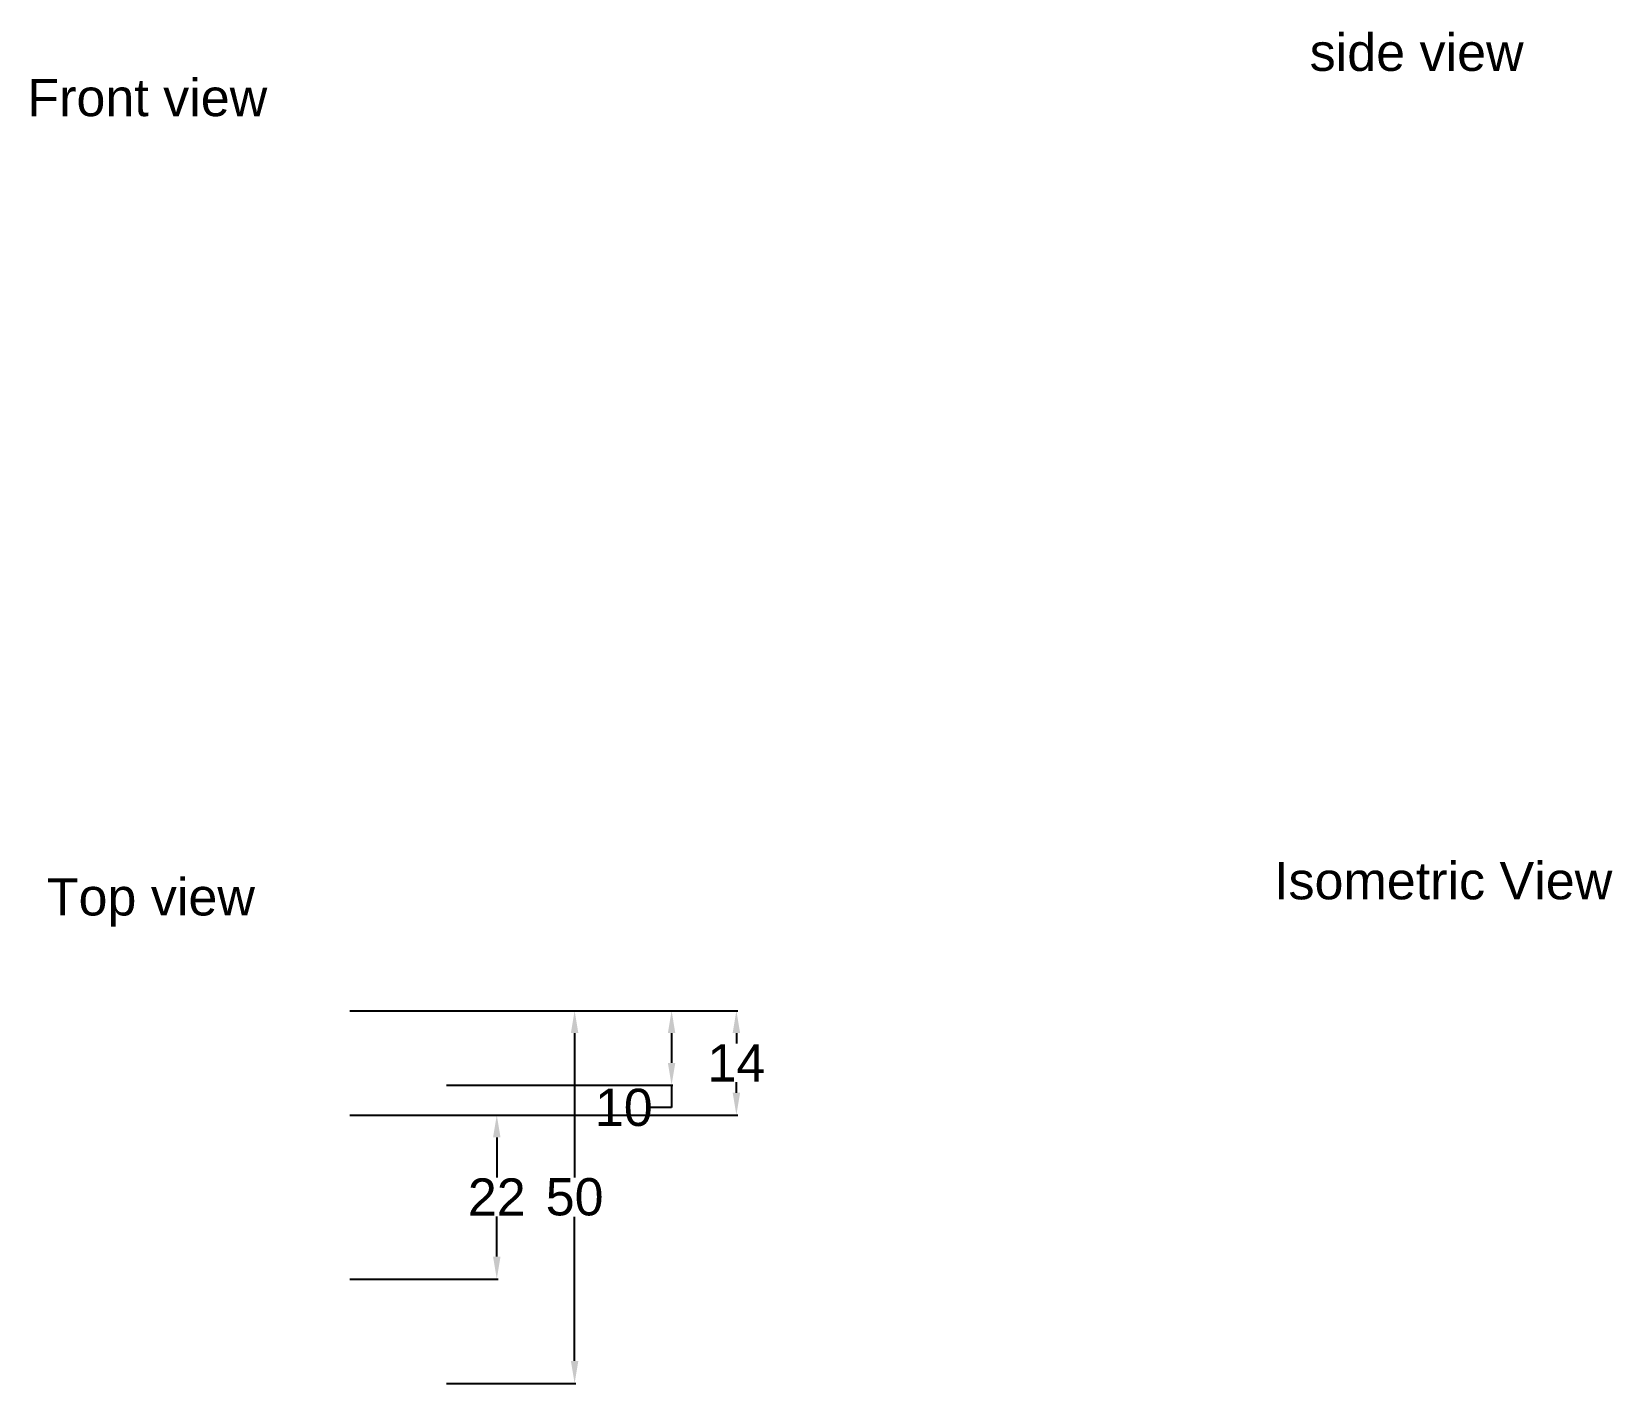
# Paper-space layout 'wk7_q2' of a CAD drawing. Header units: millimetres. Extents: x 28 to 240, y 31 to 212.
import ezdxf

# ---------------------------------------------------------------- set-up
doc = ezdxf.new("R2010")
doc.units = ezdxf.units.MM
doc.header["$MEASUREMENT"] = 0
doc.styles.get("Standard").update_dxf_attribs({"font": 'arial.ttf'})
doc.dimstyles.get("Standard").update_dxf_attribs({"dimtxt": 5, "dimasz": 3, "dimexe": 0.18, "dimexo": 0.0625, "dimgap": 0.09, "dimtad": 0, "dimtih": 1, "dimtoh": 1, "dimdec": 0, "dimzin": 0, "dimdsep": 46, "dimtxsty": 'Standard', "dimcen": 0.09, "dimadec": 0, "dimazin": 0, "dimtfac": 1, "dimtdec": 0, "dimtofl": 0, "dimtmove": 0, "dimatfit": 3, "dimfxl": 1, "dimtolj": 1, "dimtzin": 0, "dimarcsym": 0})

# ---------------------------------------------------------------- blocks, each defined once
blk = doc.blocks.new('*D17')
at = {"color": 0, "lineweight": -2, "transparency": 16777216}
for p, q in [((83.59, 81.06), (100.97, 81.06)), ((100.79, 78.06), (100.79, 58.7)), ((100.79, 34.06), (100.79, 53.41)), ((83.59, 31.06), (100.97, 31.06))]:
    blk.add_line(p, q, dxfattribs=at)
at = {"color": 0, "transparency": 16777216}
for points in [[(100.29, 78.06), (101.29, 78.06), (100.79, 81.06)], [(100.29, 34.06), (101.29, 34.06), (100.79, 31.06)]]:
    blk.add_solid(points, dxfattribs=at)
at = {"layer": 'Defpoints', "color": 0, "transparency": 16777216}
for p in [(83.53, 81.06), (83.53, 31.06), (100.79, 31.06)]:
    blk.add_point(p, dxfattribs=at)
at = {"color": 0, "transparency": 16777216, "insert": (100.79, 56.06), "char_height": 5, "attachment_point": 5}
blk.add_mtext('\\A1;50', dxfattribs=at)
blk = doc.blocks.new('*D18')
at = {"color": 0, "lineweight": -2, "transparency": 16777216}
for p, q in [((83.59, 81.06), (113.99, 81.06)), ((113.81, 78.06), (113.81, 74.06)), ((83.59, 71.06), (113.99, 71.06)), ((113.81, 71.06), (113.81, 68.06)), ((113.81, 68.06), (110.81, 68.06))]:
    blk.add_line(p, q, dxfattribs=at)
at = {"color": 0, "transparency": 16777216}
for points in [[(113.31, 78.06), (114.31, 78.06), (113.81, 81.06)], [(113.31, 74.06), (114.31, 74.06), (113.81, 71.06)]]:
    blk.add_solid(points, dxfattribs=at)
at = {"layer": 'Defpoints', "color": 0, "transparency": 16777216}
for p in [(83.53, 81.06), (83.53, 71.06), (113.81, 71.06)]:
    blk.add_point(p, dxfattribs=at)
at = {"color": 0, "transparency": 16777216, "insert": (107.39, 68.06), "char_height": 5, "attachment_point": 5}
blk.add_mtext('\\A1;10', dxfattribs=at)
blk = doc.blocks.new('*D19')
at = {"color": 0, "lineweight": -2, "transparency": 16777216}
for p, q in [((70.59, 81.06), (122.69, 81.06)), ((122.51, 78.06), (122.51, 76.66)), ((122.51, 70.06), (122.51, 71.46)), ((70.59, 67.06), (122.69, 67.06))]:
    blk.add_line(p, q, dxfattribs=at)
at = {"color": 0, "transparency": 16777216}
for points in [[(122.01, 78.06), (123.01, 78.06), (122.51, 81.06)], [(122.01, 70.06), (123.01, 70.06), (122.51, 67.06)]]:
    blk.add_solid(points, dxfattribs=at)
at = {"layer": 'Defpoints', "color": 0, "transparency": 16777216}
for p in [(70.53, 81.06), (122.51, 81.06), (70.53, 67.06)]:
    blk.add_point(p, dxfattribs=at)
at = {"color": 0, "transparency": 16777216, "insert": (122.51, 74.06), "char_height": 5, "attachment_point": 5}
blk.add_mtext('\\A1;14', dxfattribs=at)
blk = doc.blocks.new('*D20')
at = {"color": 0, "lineweight": -2, "transparency": 16777216}
for p, q in [((70.59, 67.06), (90.52, 67.06)), ((90.34, 64.06), (90.34, 58.66)), ((90.34, 48.06), (90.34, 53.46)), ((70.59, 45.06), (90.52, 45.06))]:
    blk.add_line(p, q, dxfattribs=at)
at = {"color": 0, "transparency": 16777216}
for points in [[(89.84, 64.06), (90.84, 64.06), (90.34, 67.06)], [(89.84, 48.06), (90.84, 48.06), (90.34, 45.06)]]:
    blk.add_solid(points, dxfattribs=at)
at = {"layer": 'Defpoints', "color": 0, "transparency": 16777216}
for p in [(70.53, 67.06), (70.53, 45.06), (90.34, 45.06)]:
    blk.add_point(p, dxfattribs=at)
at = {"color": 0, "transparency": 16777216, "insert": (90.34, 56.06), "char_height": 5, "attachment_point": 5}
blk.add_mtext('\\A1;22', dxfattribs=at)

psp = doc.layouts.new('wk7_q2')

# ---------------------------------------------------------------- texts
for s, p in [('side view', (199.48, 207.18)), ('Front view', (27.31, 201.1)), ('Isometric View', (194.7, 96.01)), ('Top view', (29.92, 93.84))]:
    psp.add_text(s, height=5).set_placement(p)

# ---------------------------------------------------------------- dimensions: what is measured, and where the dimension line sits
for p2, distance, picture, middle in [((70.53, 81.06), -51.98, '*D19', (122.51, 74.06)), ((70.53, 45.06), 19.81, '*D20', (90.34, 56.06))]:
    dim = psp.add_aligned_dim(p1=(70.53, 67.06), p2=p2, distance=distance, dimstyle='Standard', override={"dimlfac": -1})
    dim.commit()
    dim.dimension.update_dxf_attribs({"geometry": picture, "text_midpoint": middle})
for base, p2, picture, middle in [((100.79, 31.06), (83.53, 31.06), '*D17', (100.79, 56.06)), ((113.81, 71.06), (83.53, 71.06), '*D18', (107.39, 68.06))]:
    dim = psp.add_linear_dim(base=base, p1=(83.53, 81.06), p2=p2, angle=90, dimstyle='Standard', override={"dimlfac": -1})
    dim.commit()
    dim.dimension.update_dxf_attribs({"geometry": picture, "text_midpoint": middle})

doc.saveas('drawing.dxf')
